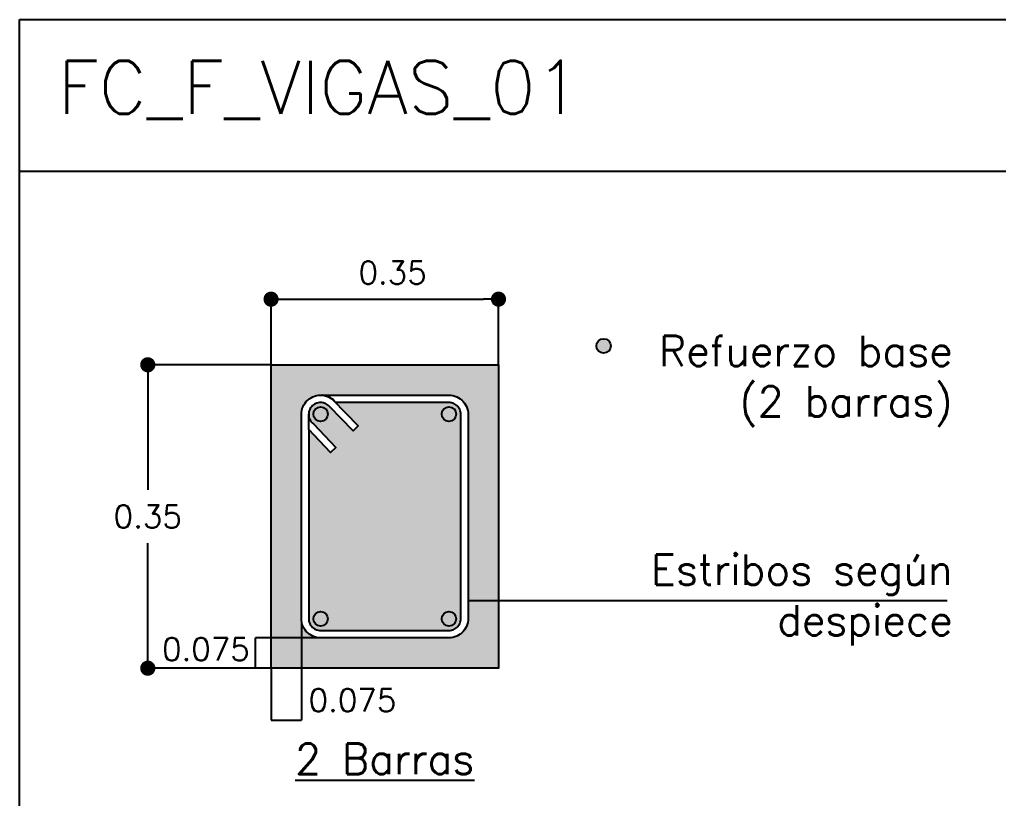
# Model space of a CAD drawing. Header units: millimetres. Extents: x 0 to 212, y -9 to 41.
# Drawn here: x 27.828 to 29.12, y -1.813 to -0.786 of the extents above; entities that cross this region are included whole.
import ezdxf

# ---------------------------------------------------------------- set-up
doc = ezdxf.new("R2010")
doc.units = ezdxf.units.MM
doc.header["$LTSCALE"] = 0.01
doc.header["$PDMODE"] = 3
for name, color, linetype in [('FC_BORDES', 4, 'Continuous'), ('FC_COTAS', 1, 'Continuous'), ('FC_HATCH 254', 254, 'Continuous'), ('FC_R-80', 11, 'Continuous'), ('FC_REFUERZO 2', 1, 'Continuous')]:
    doc.layers.add(name, color=color, linetype=linetype)
doc.layers.add('FC_HOJA', color=230, linetype='Continuous', plot=False)
doc.styles.add('FC_TEXT', font='romans.shx', dxfattribs={"height": 0.002})
doc.styles.add('FC_TEXT1', font='romans.shx')
doc.dimstyles.new('FC_COTAS', dxfattribs={"dimtxt": 0.0015, "dimasz": 0.001, "dimexe": 0, "dimexo": 0, "dimgap": 0.001, "dimtad": 1, "dimtih": 1, "dimtoh": 1, "dimzin": 0, "dimdsep": 46, "dimtxsty": 'FC_TEXT1', "dimblk": 'DOT', "dimcen": 0.09, "dimclrd": 256, "dimclre": 256, "dimclrt": 256, "dimadec": 0, "dimazin": 0, "dimtfac": 1, "dimtix": 1, "dimtmove": 2, "dimatfit": 3, "dimfxl": 1.002, "dimtolj": 1, "dimtzin": 0, "dimlwd": -1, "dimarcsym": 0})
doc.dimstyles.new('FC_COTAS$7', dxfattribs={"dimtxt": 0.002, "dimasz": 0.002, "dimexe": 0, "dimexo": 0, "dimgap": 0.000375, "dimtad": 2, "dimtih": 1, "dimtoh": 1, "dimzin": 0, "dimdsep": 46, "dimtxsty": 'FC_TEXT1', "dimblk": 'DOT', "dimcen": 0.09, "dimclrd": 256, "dimclre": 256, "dimclrt": 11, "dimadec": 0, "dimazin": 0, "dimtfac": 1, "dimtix": 1, "dimtmove": 2, "dimatfit": 3, "dimfxl": 1.002, "dimtolj": 1, "dimtzin": 0, "dimlwd": -1, "dimarcsym": 0})

# ---------------------------------------------------------------- blocks, each defined once
blk = doc.blocks.new('_Dot')
at = {"color": 0, "linetype": 'ByBlock', "lineweight": -2}
blk.add_line((-0.5, 0), (-1, 0), dxfattribs=at)
at = {"color": 0, "linetype": 'ByBlock', "const_width": 0.5}
blk.add_lwpolyline([(-0.25, 0, 1), (0.25, 0, 1)], format="xyb", close=True, dxfattribs=at)
blk = doc.blocks.new('*D214')
at = {"layer": 'Defpoints', "color": 0, "transparency": 16777216}
for p in [(27.9976, -1.2416), (28.1602, -1.2416), (28.1602, -1.6416)]:
    blk.add_point(p, dxfattribs=at)
at = {"layer": 'FC_COTAS', "lineweight": -2, "transparency": 16777216}
for p, q in [((28.1602, -1.2416), (27.9976, -1.2416)), ((28.1602, -1.6416), (27.9976, -1.6416))]:
    blk.add_line(p, q, dxfattribs=at)
at = {"layer": 'FC_COTAS', "transparency": 16777216}
for p, q in [((27.9976, -1.2616), (27.9976, -1.4066)), ((27.9976, -1.6216), (27.9976, -1.4766))]:
    blk.add_line(p, q, dxfattribs=at)
at = {"layer": 'FC_COTAS', "transparency": 16777216, "xscale": 0.02, "yscale": 0.02, "zscale": 0.02}
for p, rotation in [((27.9976, -1.2416), 90), ((27.9976, -1.6416), 270)]:
    blk.add_blockref('_Dot', p, dxfattribs=dict(at, rotation=rotation))
at = {"layer": 'FC_COTAS', "transparency": 16777216, "insert": (27.9976, -1.4416), "char_height": 0.03, "attachment_point": 5, "style": 'FC_TEXT1'}
blk.add_mtext('\\A1;0.35', dxfattribs=at)
blk = doc.blocks.new('*D54')
at = {"layer": 'Defpoints', "color": 0, "transparency": 16777216}
for p in [(28.4602, -1.1551), (28.1602, -1.2416), (28.4602, -1.2416)]:
    blk.add_point(p, dxfattribs=at)
at = {"layer": 'FC_COTAS', "lineweight": -2, "transparency": 16777216}
for p, q in [((28.1602, -1.2416), (28.1602, -1.1551)), ((28.4602, -1.2416), (28.4602, -1.1551))]:
    blk.add_line(p, q, dxfattribs=at)
at = {"layer": 'FC_COTAS', "transparency": 16777216}
blk.add_line((28.1802, -1.1551), (28.4402, -1.1551), dxfattribs=at)
at = {"layer": 'FC_COTAS', "transparency": 16777216, "xscale": 0.02, "yscale": 0.02, "zscale": 0.02, "rotation": 180}
blk.add_blockref('_Dot', (28.1602, -1.1551), dxfattribs=at)
at = {"layer": 'FC_COTAS', "transparency": 16777216, "xscale": 0.02, "yscale": 0.02, "zscale": 0.02}
blk.add_blockref('_Dot', (28.4602, -1.1551), dxfattribs=at)
at = {"layer": 'FC_COTAS', "transparency": 16777216, "insert": (28.3102, -1.1201), "char_height": 0.03, "attachment_point": 5, "style": 'FC_TEXT1'}
blk.add_mtext('\\A1; 0.35', dxfattribs=at)
blk = doc.blocks.new('*D55')
at = {"layer": 'Defpoints', "color": 0, "transparency": 16777216}
for p in [(28.2002, -1.5762), (28.1602, -1.6416), (28.2002, -1.7102)]:
    blk.add_point(p, dxfattribs=at)
at = {"layer": 'FC_COTAS', "lineweight": -2, "transparency": 16777216}
for p, q in [((28.2002, -1.5762), (28.2002, -1.7102)), ((28.1602, -1.6416), (28.1602, -1.7102))]:
    blk.add_line(p, q, dxfattribs=at)
at = {"layer": 'FC_COTAS', "transparency": 16777216}
blk.add_line((28.1602, -1.7102), (28.2002, -1.7102), dxfattribs=at)
at = {"layer": 'FC_COTAS', "transparency": 16777216, "insert": (28.2676, -1.6839), "char_height": 0.03, "attachment_point": 5, "style": 'FC_TEXT1'}
blk.add_mtext('\\A1;0.075', dxfattribs=at)
blk = doc.blocks.new('*D56')
at = {"layer": 'Defpoints', "color": 0, "transparency": 16777216}
for p in [(28.1398, -1.6016), (28.2255, -1.6016), (28.1602, -1.6416)]:
    blk.add_point(p, dxfattribs=at)
at = {"layer": 'FC_COTAS', "lineweight": -2, "transparency": 16777216}
for p, q in [((28.2255, -1.6016), (28.1398, -1.6016)), ((28.1602, -1.6416), (28.1398, -1.6416))]:
    blk.add_line(p, q, dxfattribs=at)
at = {"layer": 'FC_COTAS', "transparency": 16777216}
blk.add_line((28.1398, -1.6416), (28.1398, -1.6016), dxfattribs=at)
at = {"layer": 'FC_COTAS', "transparency": 16777216, "insert": (28.0743, -1.6165), "char_height": 0.03, "attachment_point": 5, "style": 'FC_TEXT1'}
blk.add_mtext('\\A1;0.075', dxfattribs=at)
blk = doc.blocks.new('*U45')
at = {"color": 0, "ltscale": 1.5}
blk.add_lwpolyline([(-0.0648, -0.0096), (-0.0648, -0.0096)], dxfattribs=at)
blk.add_wipeout([(-0.0828, 0), (0.0847, 0), (0.0873, -0.0001), (0.0899, -0.0006), (0.0925, -0.0012), (0.095, -0.0022), (0.0973, -0.0034), (0.0996, -0.0048), (0.1016, -0.0065), (0.1035, -0.0084), (0.1052, -0.0104), (0.1066, -0.0127), (0.1078, -0.015), (0.1088, -0.0175), (0.1094, -0.0201), (0.1099, -0.0227), (0.11, -0.0253), (0.11, -0.2947), (0.1099, -0.2973), (0.1094, -0.2999), (0.1088, -0.3025), (0.1078, -0.305), (0.1066, -0.3073), (0.1052, -0.3096), (0.1035, -0.3116), (0.1016, -0.3135), (0.0996, -0.3152), (0.0973, -0.3166), (0.095, -0.3178), (0.0925, -0.3188), (0.0899, -0.3194), (0.0873, -0.3199), (0.0847, -0.32), (-0.0847, -0.32), (-0.0873, -0.3199), (-0.0899, -0.3194), (-0.0925, -0.3188), (-0.095, -0.3178), (-0.0973, -0.3166), (-0.0996, -0.3152), (-0.1016, -0.3135), (-0.1035, -0.3116), (-0.1052, -0.3096), (-0.1066, -0.3073), (-0.1078, -0.305), (-0.1088, -0.3025), (-0.1094, -0.2999), (-0.1099, -0.2973), (-0.11, -0.2947), (-0.11, -0.0253), (-0.1099, -0.0227), (-0.1094, -0.0201), (-0.1088, -0.0175), (-0.1078, -0.015), (-0.1066, -0.0127), (-0.1052, -0.0104), (-0.1035, -0.0084), (-0.1016, -0.0065), (-0.0996, -0.0048), (-0.0973, -0.0034), (-0.095, -0.0022), (-0.0925, -0.0012), (-0.0899, -0.0006), (-0.0873, -0.0001), (-0.0847, 0), (-0.082, -0.0001), (-0.0794, -0.0006), (-0.0768, -0.0012), (-0.0744, -0.0022), (-0.072, -0.0034), (-0.0698, -0.0048), (-0.0684, -0.006), (-0.035, -0.0403), (-0.0418, -0.047), (-0.073, -0.0148), (-0.0741, -0.0137), (-0.0754, -0.0126), (-0.0768, -0.0117), (-0.0783, -0.011), (-0.0798, -0.0104), (-0.0814, -0.01), (-0.083, -0.0097), (-0.0847, -0.0096), (-0.0863, -0.0097), (-0.0879, -0.01), (-0.0895, -0.0104), (-0.0911, -0.011), (-0.0925, -0.0117), (-0.0939, -0.0126), (-0.0952, -0.0137), (-0.0963, -0.0148), (-0.0974, -0.0161), (-0.0983, -0.0175), (-0.099, -0.0189), (-0.0996, -0.0205), (-0.1, -0.0221), (-0.1003, -0.0237), (-0.1004, -0.0253), (-0.1003, -0.027), (-0.1, -0.0286), (-0.0996, -0.0302), (-0.099, -0.0317), (-0.0983, -0.0332), (-0.0974, -0.0346), (-0.0963, -0.0359), (-0.0952, -0.037), (-0.0941, -0.0379), (-0.0645, -0.0691), (-0.0715, -0.0757), (-0.1004, -0.0452), (-0.1004, -0.2947), (-0.1003, -0.2963), (-0.1, -0.2979), (-0.0996, -0.2995), (-0.099, -0.3011), (-0.0983, -0.3025), (-0.0974, -0.3039), (-0.0963, -0.3052), (-0.0952, -0.3063), (-0.0939, -0.3074), (-0.0925, -0.3083), (-0.0911, -0.309), (-0.0895, -0.3096), (-0.0879, -0.31), (-0.0863, -0.3103), (-0.0847, -0.3104), (0.0847, -0.3104), (0.0863, -0.3103), (0.0879, -0.31), (0.0895, -0.3096), (0.0911, -0.309), (0.0925, -0.3083), (0.0939, -0.3074), (0.0952, -0.3063), (0.0963, -0.3052), (0.0974, -0.3039), (0.0983, -0.3025), (0.099, -0.3011), (0.0996, -0.2995), (0.1, -0.2979), (0.1003, -0.2963), (0.1004, -0.2947), (0.1004, -0.0253), (0.1003, -0.0237), (0.1, -0.0221), (0.0996, -0.0205), (0.099, -0.0189), (0.0983, -0.0175), (0.0974, -0.0161), (0.0963, -0.0148), (0.0952, -0.0137), (0.0939, -0.0126), (0.0925, -0.0117), (0.0911, -0.011), (0.0895, -0.0104), (0.0879, -0.01), (0.0863, -0.0097), (0.0857, -0.0097), (-0.0646, -0.0097), (-0.0683, -0.0059), (-0.0697, -0.0048), (-0.0719, -0.0033), (-0.0743, -0.0021), (-0.0768, -0.0011), (-0.0794, -0.0005), (-0.082, 0)], dxfattribs=at)
blk.add_lwpolyline([(-0.0828, 0), (0.0847, 0), (0.0873, -0.0001), (0.0899, -0.0006), (0.0925, -0.0012), (0.095, -0.0022), (0.0973, -0.0034), (0.0996, -0.0048), (0.1016, -0.0065), (0.1035, -0.0084), (0.1052, -0.0104), (0.1066, -0.0127), (0.1078, -0.015), (0.1088, -0.0175), (0.1094, -0.0201), (0.1099, -0.0227), (0.11, -0.0253), (0.11, -0.2947), (0.1099, -0.2973), (0.1094, -0.2999), (0.1088, -0.3025), (0.1078, -0.305), (0.1066, -0.3073), (0.1052, -0.3096), (0.1035, -0.3116), (0.1016, -0.3135), (0.0996, -0.3152), (0.0973, -0.3166), (0.095, -0.3178), (0.0925, -0.3188), (0.0899, -0.3194), (0.0873, -0.3199), (0.0847, -0.32), (-0.0847, -0.32), (-0.0873, -0.3199), (-0.0899, -0.3194), (-0.0925, -0.3188), (-0.095, -0.3178), (-0.0973, -0.3166), (-0.0996, -0.3152), (-0.1016, -0.3135), (-0.1035, -0.3116), (-0.1052, -0.3096), (-0.1066, -0.3073), (-0.1078, -0.305), (-0.1088, -0.3025), (-0.1094, -0.2999), (-0.1099, -0.2973), (-0.11, -0.2947), (-0.11, -0.0253), (-0.1099, -0.0227), (-0.1094, -0.0201), (-0.1088, -0.0175), (-0.1078, -0.015), (-0.1066, -0.0127), (-0.1052, -0.0104), (-0.1035, -0.0084), (-0.1016, -0.0065), (-0.0996, -0.0048), (-0.0973, -0.0034), (-0.095, -0.0022), (-0.0925, -0.0012), (-0.0899, -0.0006), (-0.0873, -0.0001), (-0.0847, 0), (-0.082, -0.0001), (-0.0794, -0.0006), (-0.0768, -0.0012), (-0.0744, -0.0022), (-0.072, -0.0034), (-0.0698, -0.0048), (-0.0684, -0.006), (-0.035, -0.0403), (-0.0418, -0.047), (-0.073, -0.0148), (-0.0741, -0.0137), (-0.0754, -0.0126), (-0.0768, -0.0117), (-0.0783, -0.011), (-0.0798, -0.0104), (-0.0814, -0.01), (-0.083, -0.0097), (-0.0847, -0.0096), (-0.0863, -0.0097), (-0.0879, -0.01), (-0.0895, -0.0104), (-0.0911, -0.011), (-0.0925, -0.0117), (-0.0939, -0.0126), (-0.0952, -0.0137), (-0.0963, -0.0148), (-0.0974, -0.0161), (-0.0983, -0.0175), (-0.099, -0.0189), (-0.0996, -0.0205), (-0.1, -0.0221), (-0.1003, -0.0237), (-0.1004, -0.0253), (-0.1003, -0.027), (-0.1, -0.0286), (-0.0996, -0.0302), (-0.099, -0.0317), (-0.0983, -0.0332), (-0.0974, -0.0346), (-0.0963, -0.0359), (-0.0952, -0.037), (-0.0941, -0.0379), (-0.0645, -0.0691), (-0.0715, -0.0757), (-0.1004, -0.0452), (-0.1004, -0.2947), (-0.1003, -0.2963), (-0.1, -0.2979), (-0.0996, -0.2995), (-0.099, -0.3011), (-0.0983, -0.3025), (-0.0974, -0.3039), (-0.0963, -0.3052), (-0.0952, -0.3063), (-0.0939, -0.3074), (-0.0925, -0.3083), (-0.0911, -0.309), (-0.0895, -0.3096), (-0.0879, -0.31), (-0.0863, -0.3103), (-0.0847, -0.3104), (0.0847, -0.3104), (0.0863, -0.3103), (0.0879, -0.31), (0.0895, -0.3096), (0.0911, -0.309), (0.0925, -0.3083), (0.0939, -0.3074), (0.0952, -0.3063), (0.0963, -0.3052), (0.0974, -0.3039), (0.0983, -0.3025), (0.099, -0.3011), (0.0996, -0.2995), (0.1, -0.2979), (0.1003, -0.2963), (0.1004, -0.2947), (0.1004, -0.0253), (0.1003, -0.0237), (0.1, -0.0221), (0.0996, -0.0205), (0.099, -0.0189), (0.0983, -0.0175), (0.0974, -0.0161), (0.0963, -0.0148), (0.0952, -0.0137), (0.0939, -0.0126), (0.0925, -0.0117), (0.0911, -0.011), (0.0895, -0.0104), (0.0879, -0.01), (0.0863, -0.0097), (0.0857, -0.0097), (-0.0646, -0.0097), (-0.0683, -0.0059), (-0.0697, -0.0048), (-0.0719, -0.0033), (-0.0743, -0.0021), (-0.0768, -0.0011), (-0.0794, -0.0005), (-0.082, 0)], close=True, dxfattribs=at)
blk.add_lwpolyline([(-0.1004, -0.0452), (-0.1004, -0.0253)], dxfattribs=at)

msp = doc.modelspace()

# ---------------------------------------------------------------- hatches: boundary and pattern name
at = {"layer": 'FC_HATCH 254'}
h = msp.add_hatch(color=256, dxfattribs=at)
h.dxf.hatch_style = 1
h.paths.add_polyline_path([(28.1602, -1.6416), (28.1602, -1.2416), (28.4602, -1.2416), (28.4602, -1.6416)])
at = {"layer": 'FC_REFUERZO 2'}
for points in [[(28.5988, -1.2263, -1), (28.5988, -1.2072, -1)], [(28.2255, -1.3161, 1), (28.2255, -1.2971, 1)], [(28.3948, -1.3161, -1), (28.3948, -1.2971, -1)], [(28.2255, -1.567, -1), (28.2255, -1.5861, -1)], [(28.3948, -1.567, 1), (28.3948, -1.5861, 1)]]:
    msp.add_hatch(color=256, dxfattribs=at).paths.add_polyline_path(points)

# ---------------------------------------------------------------- linework, layer by layer
at = {"layer": 'FC_BORDES'}
msp.add_lwpolyline([(28.1602, -1.6416), (28.1602, -1.2416), (28.4602, -1.2416), (28.4602, -1.6416)], close=True, dxfattribs=at)
at = {"layer": 'FC_HOJA', "ltscale": 0.6}
msp.add_lwpolyline([(27.8285, -0.7865), (34.0202, -0.7865), (34.0202, -3.3188), (27.8285, -3.3188)], close=True, dxfattribs=at)
msp.add_lwpolyline([(27.8285, -0.9865), (34.0202, -0.9865)], dxfattribs=at)
at = {"layer": 'FC_REFUERZO 2'}
for centre in [(28.5988, -1.2168), (28.2255, -1.3066), (28.3948, -1.3066), (28.2255, -1.5765), (28.3948, -1.5765)]:
    msp.add_circle(centre, 0.00954, dxfattribs=at)

# ---------------------------------------------------------------- texts
at = {"layer": 'FC_COTAS', "color": 11, "char_height": 0.04, "attachment_point": 9, "style": 'FC_TEXT1'}
for s, insert in [('Refuerzo base\\P(2 barras)', (29.0592, -1.3233)), ('Estribos según\\Pdespiece', (29.0592, -1.6117))]:
    msp.add_mtext(s, dxfattribs=dict(at, insert=insert))
at = {"layer": 'FC_HOJA', "insert": (27.879, -0.879), "char_height": 0.07, "attachment_point": 4, "style": 'FC_TEXT'}
msp.add_mtext('FC_F_VIGAS_01', dxfattribs=at)
at = {"layer": 'FC_R-80', "color": 11, "insert": (28.3102, -1.7811), "char_height": 0.04, "attachment_point": 8, "style": 'FC_TEXT1'}
msp.add_mtext('{\\L2 Barras}', dxfattribs=at)

# ---------------------------------------------------------------- dimensions: what is measured, and where the dimension line sits
at = {"layer": 'FC_COTAS'}
dim = msp.add_linear_dim(base=(28.4602, -1.1551), p1=(28.1602, -1.2416), p2=(28.4602, -1.2416), text=' 0.35', dimstyle='FC_COTAS', override={"dimscale": 0, "dimtix": 1, "dimtofl": 1, "dimtmove": 2, "dimatfit": 1}, dxfattribs=at)
dim.commit()
dim.dimension.update_dxf_attribs({"geometry": '*D54', "text_midpoint": (28.3102, -1.1201)})
dim = msp.add_linear_dim(base=(27.9976, -1.2416), p1=(28.1602, -1.6416), p2=(28.1602, -1.2416), angle=90, text='0.35', dimstyle='FC_COTAS', override={"dimscale": 0, "dimtix": 1, "dimtofl": 1, "dimtmove": 2, "dimatfit": 1}, dxfattribs=at)
dim.commit()
dim.dimension.update_dxf_attribs({"geometry": '*D214', "text_midpoint": (27.9976, -1.4416)})
dim = msp.add_linear_dim(base=(28.2002, -1.7102), p1=(28.1602, -1.6416), p2=(28.2002, -1.5762), text='0.075', dimstyle='FC_COTAS', override={"dimscale": 0, "dimtix": 1, "dimtofl": 1, "dimtmove": 2, "dimatfit": 1}, dxfattribs=at)
dim.commit()
dim.dimension.update_dxf_attribs({"geometry": '*D55', "text_midpoint": (28.2676, -1.6839), "dimtype": 128})
dim = msp.add_linear_dim(base=(28.1398, -1.6016), p1=(28.1602, -1.6416), p2=(28.2255, -1.6016), angle=90, text='0.075', dimstyle='FC_COTAS', override={"dimscale": 0, "dimtix": 1, "dimtofl": 1, "dimtmove": 2, "dimatfit": 1}, dxfattribs=at)
dim.commit()
dim.dimension.update_dxf_attribs({"geometry": '*D56', "text_midpoint": (28.0743, -1.6165), "dimtype": 128})

# ---------------------------------------------------------------- leaders
at = {"layer": 'FC_COTAS', "annotation_type": 0, "has_hookline": 1, "hookline_direction": 0, "text_width": 0.4362}
msp.add_leader([(28.4202, -1.5523), (28.6155, -1.5523)], dimstyle='FC_COTAS$7', override={"dimscale": 0, "dimgap": 0.000375, "dimtad": 1}, dxfattribs=at)

# ---------------------------------------------------------------- next in the draw order: block references
at = {"layer": 'FC_REFUERZO 2'}
msp.add_blockref('*U45', (28.3102, -1.2816), dxfattribs=at)

doc.saveas('drawing.dxf')
